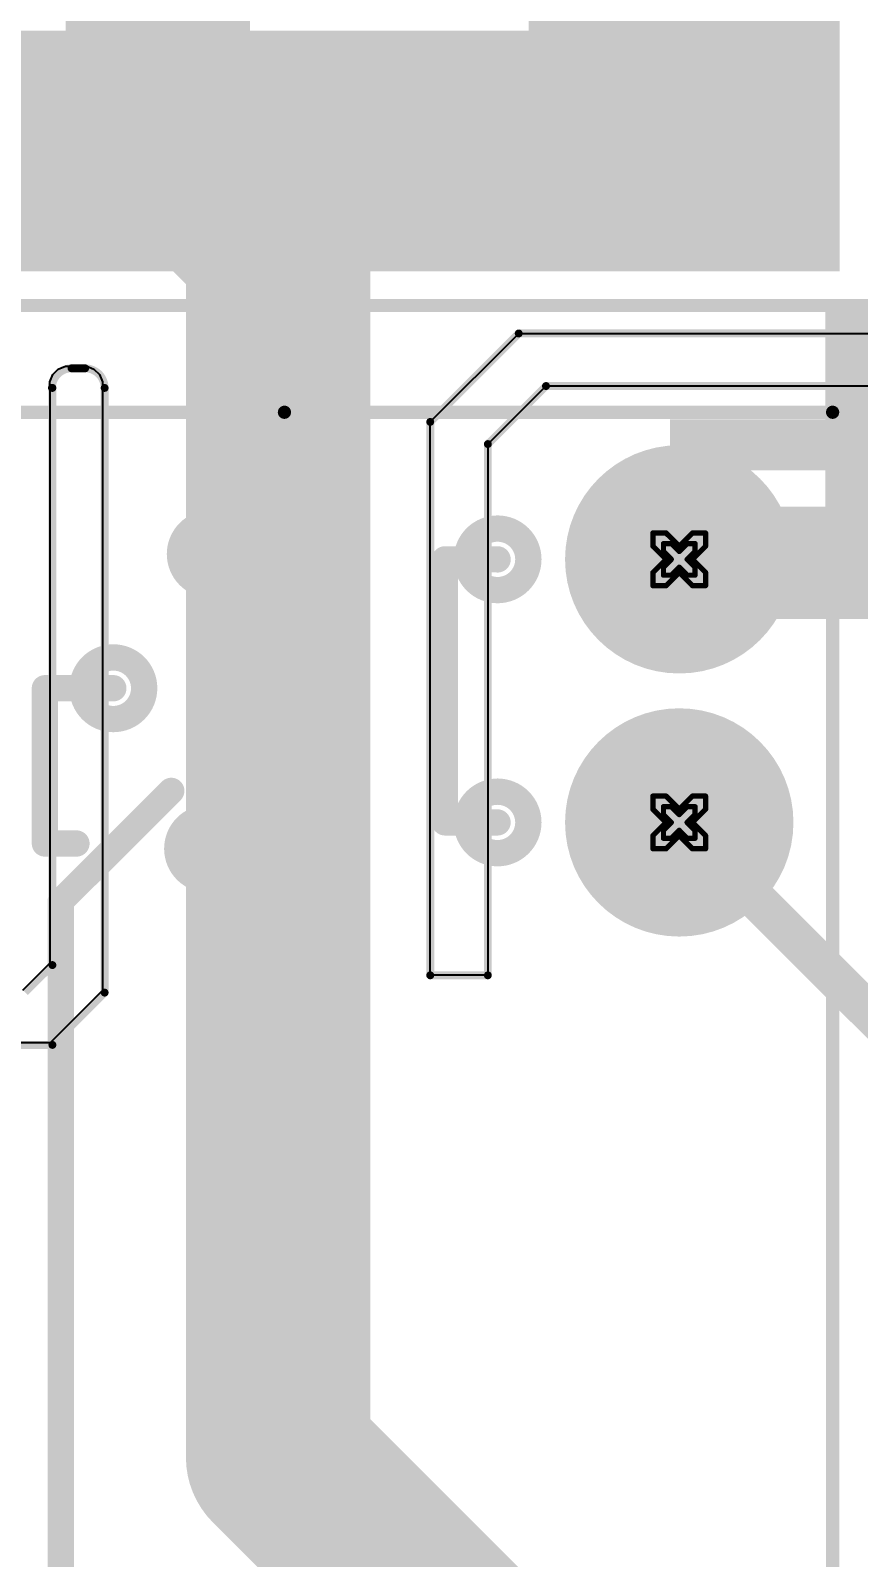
# Model space of a CAD drawing. Header units: inches. Extents: x -21 to 276, y -5 to 220.
# Drawn here: x 42.23 to 50.22, y 71.16 to 85.91 of the extents above; entities that cross this region are included whole.
import ezdxf

# ---------------------------------------------------------------- set-up
doc = ezdxf.new("R2010")
doc.units = ezdxf.units.IN
for name, color, linetype in [('Board_Outline', 216, 'Continuous'), ('Bottom Layer', 5, 'Continuous'), ('Bottom Solder', 6, 'Continuous'), ('Drill Drawing', 1, 'Continuous'), ('Ground', 16, 'Continuous'), ('Multi-Layer', 9, 'Continuous'), ('Pad Holes', 156, 'Continuous'), ('Power + Signal', 76, 'Continuous'), ('Top Layer', 1, 'Continuous'), ('Top Overlay', 2, 'Continuous'), ('Top Solder', 216, 'Continuous')]:
    doc.layers.add(name, color=color, linetype=linetype)
doc.styles.add('Arial_Bold', font='', dxfattribs={"height": 0.2})
doc.styles.get('Arial_Bold').set_extended_font_data('Arial', bold=True)

# ---------------------------------------------------------------- blocks, each defined once
blk = doc.blocks.new('J102K1CS35VDC_20_11')
at = {"layer": 'Bottom Layer'}
h = blk.add_hatch(color=5, dxfattribs=at)
edge = h.paths.add_edge_path()
edge.add_arc((3.81, -3.81), 1, 0, 360)
h = blk.add_hatch(color=5, dxfattribs=at)
edge = h.paths.add_edge_path()
edge.add_arc((6.35, -3.81), 1, 0, 360)
at = {"layer": 'Bottom Solder'}
h = blk.add_hatch(color=6, dxfattribs=at)
edge = h.paths.add_edge_path()
edge.add_arc((3.81, -3.81), 1.102, 0, 360)
h = blk.add_hatch(color=6, dxfattribs=at)
edge = h.paths.add_edge_path()
edge.add_arc((6.35, -3.81), 1.102, 0, 360)
at = {"layer": 'Ground'}
h = blk.add_hatch(color=16, dxfattribs=at)
edge = h.paths.add_edge_path()
edge.add_arc((3.81, -3.81), 1, 0, 360)
h = blk.add_hatch(color=16, dxfattribs=at)
edge = h.paths.add_edge_path()
edge.add_arc((6.35, -3.81), 1, 0, 360)
at = {"layer": 'Multi-Layer'}
h = blk.add_hatch(color=9, dxfattribs=at)
edge = h.paths.add_edge_path()
edge.add_arc((3.81, -3.81), 1, 0, 360)
h = blk.add_hatch(color=9, dxfattribs=at)
edge = h.paths.add_edge_path()
edge.add_arc((6.35, -3.81), 1, 0, 360)
at = {"layer": 'Pad Holes'}
h = blk.add_hatch(color=7, dxfattribs=at)
edge = h.paths.add_edge_path()
edge.add_arc((3.81, -3.81), 0.51, 0, 360)
h = blk.add_hatch(color=7, dxfattribs=at)
edge = h.paths.add_edge_path()
edge.add_arc((6.35, -3.81), 0.51, 0, 360)
at = {"layer": 'Power + Signal'}
h = blk.add_hatch(color=76, dxfattribs=at)
edge = h.paths.add_edge_path()
edge.add_arc((3.81, -3.81), 1, 0, 360)
h = blk.add_hatch(color=76, dxfattribs=at)
edge = h.paths.add_edge_path()
edge.add_arc((6.35, -3.81), 1, 0, 360)
at = {"layer": 'Top Layer'}
h = blk.add_hatch(color=1, dxfattribs=at)
edge = h.paths.add_edge_path()
edge.add_arc((3.81, -3.81), 1, 0, 360)
h = blk.add_hatch(color=1, dxfattribs=at)
edge = h.paths.add_edge_path()
edge.add_arc((6.35, -3.81), 1, 0, 360)
at = {"layer": 'Top Solder'}
h = blk.add_hatch(color=216, dxfattribs=at)
edge = h.paths.add_edge_path()
edge.add_arc((3.81, -3.81), 1.102, 0, 360)
h = blk.add_hatch(color=216, dxfattribs=at)
edge = h.paths.add_edge_path()
edge.add_arc((6.35, -3.81), 1.102, 0, 360)
at = {"layer": 'Top Overlay'}
for points in [[(7.77, 5.29, 0.127, 0.127, 0), (7.77, 0, 0.127, 0.127, 0)], [(3.607, 2.311, 0.254, 0.254, 0), (3.607, 2.007, 0.254, 0.254, 0)], [(3.607, 2.311, 0.254, 0.254, 0), (5.105, 2.311, 0.254, 0.254, 0)], [(5.105, 2.311, 0.254, 0.254, 0), (5.105, 1.651, 0.254, 0.254, 0)], [(-5.08, 2.159, 0.254, 0.254, 0), (3.048, 2.159, 0.254, 0.254, 0)], [(3.048, 2.159, 0.254, 0.254, 0), (4.115, 1.092, 0.254, 0.254, 0)], [(3.556, 0.737, 0.254, 0.254, 0), (3.556, 0.025, 0.254, 0.254, 0)], [(6.401, 0.711, 0.254, 0.254, 0), (6.401, 0.025, 0.254, 0.254, 0)], [(3.556, 0.025, 0.254, 0.254, 0), (6.401, 0.025, 0.254, 0.254, 0)], [(7.77, 0, 0.127, 0.127, 0), (7.77, -5.29, 0.127, 0.127, 0)], [(3.81, -1.549, 0.254, 0.254, 0), (3.81, -2.057, 0.254, 0.254, 0)], [(3.81, -1.549, 0.254, 0.254, 0), (6.35, -1.549, 0.254, 0.254, 0)], [(6.35, -1.549, 0.254, 0.254, 0), (6.35, -2.057, 0.254, 0.254, 0)], [(-7.77, -5.29, 0.127, 0.127, 0), (7.77, -5.29, 0.127, 0.127, 0)]]:
    blk.add_lwpolyline(points, format="xyseb", dxfattribs=at)
for points in [[(3.543, 2.311, 0.127, 0.127, 1), (3.67, 2.311, 0.127, 0.127, 1)], [(3.543, 2.311, 0.127, 0.127, 1), (3.67, 2.311, 0.127, 0.127, 1)], [(5.042, 2.311, 0.127, 0.127, 1), (5.169, 2.311, 0.127, 0.127, 1)], [(5.042, 2.311, 0.127, 0.127, 1), (5.169, 2.311, 0.127, 0.127, 1)], [(2.985, 2.159, 0.127, 0.127, 1), (3.111, 2.159, 0.127, 0.127, 1)], [(2.985, 2.159, 0.127, 0.127, 1), (3.111, 2.159, 0.127, 0.127, 1)], [(3.543, 2.007, 0.127, 0.127, 1), (3.67, 2.007, 0.127, 0.127, 1)], [(5.403, 1.651, 0.254, 0.254, 1), (4.808, 1.651, 0.254, 0.254, 1)], [(4.745, 1.651, 0.127, 0.127, 1), (4.872, 1.651, 0.127, 0.127, 1)], [(5.042, 1.651, 0.127, 0.127, 1), (5.169, 1.651, 0.127, 0.127, 1)], [(5.339, 1.651, 0.127, 0.127, 1), (5.466, 1.651, 0.127, 0.127, 1)], [(4.051, 1.092, 0.127, 0.127, 1), (4.178, 1.092, 0.127, 0.127, 1)], [(3.853, 0.737, 0.254, 0.254, 1), (3.259, 0.737, 0.254, 0.254, 1)], [(6.698, 0.711, 0.254, 0.254, 1), (6.104, 0.711, 0.254, 0.254, 1)], [(3.195, 0.737, 0.127, 0.127, 1), (3.322, 0.737, 0.127, 0.127, 1)], [(3.493, 0.737, 0.127, 0.127, 1), (3.619, 0.737, 0.127, 0.127, 1)], [(3.79, 0.737, 0.127, 0.127, 1), (3.917, 0.737, 0.127, 0.127, 1)], [(6.04, 0.711, 0.127, 0.127, 1), (6.167, 0.711, 0.127, 0.127, 1)], [(6.337, 0.711, 0.127, 0.127, 1), (6.464, 0.711, 0.127, 0.127, 1)], [(6.635, 0.711, 0.127, 0.127, 1), (6.762, 0.711, 0.127, 0.127, 1)], [(3.493, 0.025, 0.127, 0.127, 1), (3.619, 0.025, 0.127, 0.127, 1)], [(3.493, 0.025, 0.127, 0.127, 1), (3.619, 0.025, 0.127, 0.127, 1)], [(6.337, 0.025, 0.127, 0.127, 1), (6.464, 0.025, 0.127, 0.127, 1)], [(6.337, 0.025, 0.127, 0.127, 1), (6.464, 0.025, 0.127, 0.127, 1)], [(7.738, 0, 0.0635, 0.0635, 1), (7.802, 0, 0.0635, 0.0635, 1)], [(7.738, 0, 0.0635, 0.0635, 1), (7.802, 0, 0.0635, 0.0635, 1)], [(3.747, -1.549, 0.127, 0.127, 1), (3.873, -1.549, 0.127, 0.127, 1)], [(3.747, -1.549, 0.127, 0.127, 1), (3.873, -1.549, 0.127, 0.127, 1)], [(6.286, -1.549, 0.127, 0.127, 1), (6.413, -1.549, 0.127, 0.127, 1)], [(6.286, -1.549, 0.127, 0.127, 1), (6.413, -1.549, 0.127, 0.127, 1)], [(4.107, -2.057, 0.254, 0.254, 1), (3.513, -2.057, 0.254, 0.254, 1)], [(6.647, -2.057, 0.254, 0.254, 1), (6.053, -2.057, 0.254, 0.254, 1)], [(3.449, -2.057, 0.127, 0.127, 1), (3.576, -2.057, 0.127, 0.127, 1)], [(3.747, -2.057, 0.127, 0.127, 1), (3.873, -2.057, 0.127, 0.127, 1)], [(4.044, -2.057, 0.127, 0.127, 1), (4.171, -2.057, 0.127, 0.127, 1)], [(5.989, -2.057, 0.127, 0.127, 1), (6.116, -2.057, 0.127, 0.127, 1)], [(6.286, -2.057, 0.127, 0.127, 1), (6.413, -2.057, 0.127, 0.127, 1)], [(6.584, -2.057, 0.127, 0.127, 1), (6.711, -2.057, 0.127, 0.127, 1)], [(7.738, -5.29, 0.0635, 0.0635, 1), (7.802, -5.29, 0.0635, 0.0635, 1)], [(7.738, -5.29, 0.0635, 0.0635, 1), (7.802, -5.29, 0.0635, 0.0635, 1)]]:
    blk.add_lwpolyline(points, format="xyseb", close=True, dxfattribs=at)
blk = doc.blocks.new('DB128L_5_08_3P_BK_S_137')
at = {"layer": 'Bottom Layer'}
blk.add_hatch(color=5, dxfattribs=at).paths.add_polyline_path([(-3.58, 1.5), (-3.58, -1.5), (-6.58, -1.5), (-6.58, 1.5)])
h = blk.add_hatch(color=5, dxfattribs=at)
edge = h.paths.add_edge_path()
edge.add_arc((0, 0), 1.5, 0, 360)
h = blk.add_hatch(color=5, dxfattribs=at)
edge = h.paths.add_edge_path()
edge.add_arc((5.08, 0), 1.5, 0, 360)
at = {"layer": 'Bottom Solder'}
blk.add_hatch(color=6, dxfattribs=at).paths.add_polyline_path([(-3.478, 1.602), (-3.478, -1.602), (-6.682, -1.602), (-6.682, 1.602)])
h = blk.add_hatch(color=6, dxfattribs=at)
edge = h.paths.add_edge_path()
edge.add_arc((0, 0), 1.602, 0, 360)
h = blk.add_hatch(color=6, dxfattribs=at)
edge = h.paths.add_edge_path()
edge.add_arc((5.08, 0), 1.602, 0, 360)
at = {"layer": 'Ground'}
blk.add_hatch(color=16, dxfattribs=at).paths.add_polyline_path([(-3.58, 1.5), (-3.58, -1.5), (-6.58, -1.5), (-6.58, 1.5)])
h = blk.add_hatch(color=16, dxfattribs=at)
edge = h.paths.add_edge_path()
edge.add_arc((0, 0), 1.5, 0, 360)
h = blk.add_hatch(color=16, dxfattribs=at)
edge = h.paths.add_edge_path()
edge.add_arc((5.08, 0), 1.5, 0, 360)
at = {"layer": 'Multi-Layer'}
blk.add_hatch(color=9, dxfattribs=at).paths.add_polyline_path([(-3.58, 1.5), (-3.58, -1.5), (-6.58, -1.5), (-6.58, 1.5)])
h = blk.add_hatch(color=9, dxfattribs=at)
edge = h.paths.add_edge_path()
edge.add_arc((0, 0), 1.5, 0, 360)
h = blk.add_hatch(color=9, dxfattribs=at)
edge = h.paths.add_edge_path()
edge.add_arc((5.08, 0), 1.5, 0, 360)
at = {"layer": 'Pad Holes'}
h = blk.add_hatch(color=7, dxfattribs=at)
edge = h.paths.add_edge_path()
edge.add_arc((-5.08, 0), 0.8, 0, 360)
h = blk.add_hatch(color=7, dxfattribs=at)
edge = h.paths.add_edge_path()
edge.add_arc((0, 0), 0.8, 0, 360)
h = blk.add_hatch(color=7, dxfattribs=at)
edge = h.paths.add_edge_path()
edge.add_arc((5.08, 0), 0.8, 0, 360)
at = {"layer": 'Power + Signal'}
blk.add_hatch(color=76, dxfattribs=at).paths.add_polyline_path([(-3.58, 1.5), (-3.58, -1.5), (-6.58, -1.5), (-6.58, 1.5)])
h = blk.add_hatch(color=76, dxfattribs=at)
edge = h.paths.add_edge_path()
edge.add_arc((0, 0), 1.5, 0, 360)
h = blk.add_hatch(color=76, dxfattribs=at)
edge = h.paths.add_edge_path()
edge.add_arc((5.08, 0), 1.5, 0, 360)
at = {"layer": 'Top Layer'}
blk.add_hatch(color=1, dxfattribs=at).paths.add_polyline_path([(-3.58, 1.5), (-3.58, -1.5), (-6.58, -1.5), (-6.58, 1.5)])
h = blk.add_hatch(color=1, dxfattribs=at)
edge = h.paths.add_edge_path()
edge.add_arc((0, 0), 1.5, 0, 360)
h = blk.add_hatch(color=1, dxfattribs=at)
edge = h.paths.add_edge_path()
edge.add_arc((5.08, 0), 1.5, 0, 360)
at = {"layer": 'Top Solder'}
blk.add_hatch(color=216, dxfattribs=at).paths.add_polyline_path([(-3.478, 1.602), (-3.478, -1.602), (-6.682, -1.602), (-6.682, 1.602)])
h = blk.add_hatch(color=216, dxfattribs=at)
edge = h.paths.add_edge_path()
edge.add_arc((0, 0), 1.602, 0, 360)
h = blk.add_hatch(color=216, dxfattribs=at)
edge = h.paths.add_edge_path()
edge.add_arc((5.08, 0), 1.602, 0, 360)
at = {"layer": 'Top Overlay'}
for points in [[(-7.671, 5.131, 0.127, 0.127, 0), (-7.671, -5.08, 0.127, 0.127, 0)], [(7.671, 5.131, 0.127, 0.127, 0), (-7.671, 5.131, 0.127, 0.127, 0)], [(7.671, 5.131, 0.127, 0.127, 0), (7.671, -5.08, 0.127, 0.127, 0)], [(-5.494, -3.867, 0.254, 0.254, 0), (-5.971, -4.343, 0.254, 0.254, 0)], [(-4.566, -3.867, 0.254, 0.254, 0), (-5.494, -3.867, 0.254, 0.254, 0)], [(-4.089, -4.343, 0.254, 0.254, 0), (-4.566, -3.867, 0.254, 0.254, 0)], [(-0.414, -3.867, 0.254, 0.254, 0), (-0.891, -4.343, 0.254, 0.254, 0)], [(0.514, -3.867, 0.254, 0.254, 0), (-0.414, -3.867, 0.254, 0.254, 0)], [(0.991, -4.343, 0.254, 0.254, 0), (0.514, -3.867, 0.254, 0.254, 0)], [(4.666, -3.867, 0.254, 0.254, 0), (4.189, -4.343, 0.254, 0.254, 0)], [(5.594, -3.867, 0.254, 0.254, 0), (4.666, -3.867, 0.254, 0.254, 0)], [(6.071, -4.343, 0.254, 0.254, 0), (5.594, -3.867, 0.254, 0.254, 0)], [(7.671, -5.08, 0.127, 0.127, 0), (-7.671, -5.08, 0.127, 0.127, 0)]]:
    blk.add_lwpolyline(points, format="xyseb", dxfattribs=at)
for points in [[(-7.703, 5.131, 0.0635, 0.0635, 1), (-7.639, 5.131, 0.0635, 0.0635, 1)], [(-7.703, 5.131, 0.0635, 0.0635, 1), (-7.639, 5.131, 0.0635, 0.0635, 1)], [(7.639, 5.131, 0.0635, 0.0635, 1), (7.703, 5.131, 0.0635, 0.0635, 1)], [(7.639, 5.131, 0.0635, 0.0635, 1), (7.703, 5.131, 0.0635, 0.0635, 1)], [(-5.558, -3.867, 0.127, 0.127, 1), (-5.431, -3.867, 0.127, 0.127, 1)], [(-5.558, -3.867, 0.127, 0.127, 1), (-5.431, -3.867, 0.127, 0.127, 1)], [(-4.63, -3.867, 0.127, 0.127, 1), (-4.503, -3.867, 0.127, 0.127, 1)], [(-4.63, -3.867, 0.127, 0.127, 1), (-4.503, -3.867, 0.127, 0.127, 1)], [(-0.478, -3.867, 0.127, 0.127, 1), (-0.351, -3.867, 0.127, 0.127, 1)], [(-0.478, -3.867, 0.127, 0.127, 1), (-0.351, -3.867, 0.127, 0.127, 1)], [(0.45, -3.867, 0.127, 0.127, 1), (0.577, -3.867, 0.127, 0.127, 1)], [(0.45, -3.867, 0.127, 0.127, 1), (0.577, -3.867, 0.127, 0.127, 1)], [(4.602, -3.867, 0.127, 0.127, 1), (4.729, -3.867, 0.127, 0.127, 1)], [(4.602, -3.867, 0.127, 0.127, 1), (4.729, -3.867, 0.127, 0.127, 1)], [(5.53, -3.867, 0.127, 0.127, 1), (5.657, -3.867, 0.127, 0.127, 1)], [(5.53, -3.867, 0.127, 0.127, 1), (5.657, -3.867, 0.127, 0.127, 1)], [(-6.035, -4.343, 0.127, 0.127, 1), (-5.908, -4.343, 0.127, 0.127, 1)], [(-4.153, -4.343, 0.127, 0.127, 1), (-4.026, -4.343, 0.127, 0.127, 1)], [(-0.955, -4.343, 0.127, 0.127, 1), (-0.828, -4.343, 0.127, 0.127, 1)], [(0.927, -4.343, 0.127, 0.127, 1), (1.054, -4.343, 0.127, 0.127, 1)], [(4.125, -4.343, 0.127, 0.127, 1), (4.252, -4.343, 0.127, 0.127, 1)], [(6.007, -4.343, 0.127, 0.127, 1), (6.134, -4.343, 0.127, 0.127, 1)], [(-7.703, -5.08, 0.0635, 0.0635, 1), (-7.639, -5.08, 0.0635, 0.0635, 1)], [(-7.703, -5.08, 0.0635, 0.0635, 1), (-7.639, -5.08, 0.0635, 0.0635, 1)], [(7.639, -5.08, 0.0635, 0.0635, 1), (7.703, -5.08, 0.0635, 0.0635, 1)], [(7.639, -5.08, 0.0635, 0.0635, 1), (7.703, -5.08, 0.0635, 0.0635, 1)]]:
    blk.add_lwpolyline(points, format="xyseb", close=True, dxfattribs=at)

msp = doc.modelspace()

# ---------------------------------------------------------------- hatches: boundary and pattern name
at = {"layer": 'Top Layer'}
for points in [[(47.042, 83.582), (50.042, 83.582), (50.042, 89.881), (47.042, 89.881)], [(40.012, 83.582), (50.011, 83.582), (50.011, 85.903), (40.012, 85.903)]]:
    msp.add_hatch(color=1, dxfattribs=at).paths.add_polyline_path(points)

# ---------------------------------------------------------------- linework, layer by layer
at = {"layer": 'Board_Outline'}
for points in [[(46.091, 82.127, 0.0762, 0.0762, 0), (46.945, 82.981, 0.0762, 0.0762, 0)], [(46.945, 82.981, 0.0762, 0.0762, 0), (50.546, 82.981, 0.0762, 0.0762, 0)], [(42.441, 82.455, 0.0762, 0.0762, -0.414214), (42.63, 82.644, 0.0762, 0.0762, 0)], [(42.63, 82.644, 0.0762, 0.0762, 0), (42.761, 82.644, 0.0762, 0.0762, 0)], [(42.761, 82.644, 0.0762, 0.0762, -0.414214), (42.949, 82.455, 0.0762, 0.0762, 0)], [(42.445, 76.883, 0.0762, 0.0762, 0), (42.445, 82.455, 0.0762, 0.0762, 0)], [(42.949, 76.617, 0.0762, 0.0762, 0), (42.949, 82.455, 0.0762, 0.0762, 0)], [(46.647, 81.913, 0.0762, 0.0762, 0), (47.208, 82.473, 0.0762, 0.0762, 0)], [(47.208, 82.473, 0.0762, 0.0762, 0), (50.809, 82.473, 0.0762, 0.0762, 0)], [(46.091, 76.784, 0.0762, 0.0762, 0), (46.091, 82.127, 0.0762, 0.0762, 0)], [(46.647, 76.784, 0.0762, 0.0762, 0), (46.647, 81.913, 0.0762, 0.0762, 0)], [(42.181, 76.62, 0.0762, 0.0762, 0), (42.445, 76.883, 0.0762, 0.0762, 0)], [(46.091, 76.784, 0.0762, 0.0762, 0), (46.647, 76.784, 0.0762, 0.0762, 0)], [(42.445, 76.112, 0.0762, 0.0762, 0), (42.949, 76.617, 0.0762, 0.0762, 0)], [(39.537, 76.112, 0.0762, 0.0762, 0), (42.445, 76.112, 0.0762, 0.0762, 0)]]:
    msp.add_lwpolyline(points, format="xyseb", dxfattribs=at)
for points in [[(46.926, 82.981, 0.0381, 0.0381, 1), (46.964, 82.981, 0.0381, 0.0381, 1)], [(46.926, 82.981, 0.0381, 0.0381, 1), (46.964, 82.981, 0.0381, 0.0381, 1)], [(42.611, 82.644, 0.0381, 0.0381, 1), (42.649, 82.644, 0.0381, 0.0381, 1)], [(42.611, 82.644, 0.0381, 0.0381, 1), (42.649, 82.644, 0.0381, 0.0381, 1)], [(42.742, 82.644, 0.0381, 0.0381, 1), (42.78, 82.644, 0.0381, 0.0381, 1)], [(42.742, 82.644, 0.0381, 0.0381, 1), (42.78, 82.644, 0.0381, 0.0381, 1)], [(42.422, 82.455, 0.0381, 0.0381, 1), (42.46, 82.455, 0.0381, 0.0381, 1)], [(42.426, 82.455, 0.0381, 0.0381, 1), (42.464, 82.455, 0.0381, 0.0381, 1)], [(42.93, 82.455, 0.0381, 0.0381, 1), (42.968, 82.455, 0.0381, 0.0381, 1)], [(42.93, 82.455, 0.0381, 0.0381, 1), (42.968, 82.455, 0.0381, 0.0381, 1)], [(47.189, 82.473, 0.0381, 0.0381, 1), (47.227, 82.473, 0.0381, 0.0381, 1)], [(47.189, 82.473, 0.0381, 0.0381, 1), (47.227, 82.473, 0.0381, 0.0381, 1)], [(46.072, 82.127, 0.0381, 0.0381, 1), (46.11, 82.127, 0.0381, 0.0381, 1)], [(46.072, 82.127, 0.0381, 0.0381, 1), (46.11, 82.127, 0.0381, 0.0381, 1)], [(46.628, 81.913, 0.0381, 0.0381, 1), (46.666, 81.913, 0.0381, 0.0381, 1)], [(46.628, 81.913, 0.0381, 0.0381, 1), (46.666, 81.913, 0.0381, 0.0381, 1)], [(42.426, 76.883, 0.0381, 0.0381, 1), (42.464, 76.883, 0.0381, 0.0381, 1)], [(42.426, 76.883, 0.0381, 0.0381, 1), (42.464, 76.883, 0.0381, 0.0381, 1)], [(46.072, 76.784, 0.0381, 0.0381, 1), (46.11, 76.784, 0.0381, 0.0381, 1)], [(46.072, 76.784, 0.0381, 0.0381, 1), (46.11, 76.784, 0.0381, 0.0381, 1)], [(46.628, 76.784, 0.0381, 0.0381, 1), (46.666, 76.784, 0.0381, 0.0381, 1)], [(46.628, 76.784, 0.0381, 0.0381, 1), (46.666, 76.784, 0.0381, 0.0381, 1)], [(42.93, 76.617, 0.0381, 0.0381, 1), (42.968, 76.617, 0.0381, 0.0381, 1)], [(42.93, 76.617, 0.0381, 0.0381, 1), (42.968, 76.617, 0.0381, 0.0381, 1)], [(42.426, 76.112, 0.0381, 0.0381, 1), (42.464, 76.112, 0.0381, 0.0381, 1)], [(42.426, 76.112, 0.0381, 0.0381, 1), (42.464, 76.112, 0.0381, 0.0381, 1)]]:
    msp.add_lwpolyline(points, format="xyseb", close=True, dxfattribs=at)
at = {"layer": 'Bottom Layer'}
for points in [[(43.462, 84.987, 1.778, 1.778, 0), (43.462, 88.381, 1.778, 1.778, 0)], [(43.462, 84.987, 1.778, 1.778, 0), (44.623, 83.825, 1.778, 1.778, 0)], [(44.623, 72.13, 1.778, 1.778, 0), (44.623, 83.825, 1.778, 1.778, 0)], [(48.494, 80.8, 1.016, 1.016, 0), (51.311, 80.8, 1.016, 1.016, 0)], [(48.494, 78.26, 0.381, 0.381, 0), (51.819, 74.935, 0.381, 0.381, 0)], [(44.623, 72.13, 1.778, 1.778, 0), (48.653, 68.1, 1.778, 1.778, 0)]]:
    msp.add_lwpolyline(points, format="xyseb", dxfattribs=at)
for points in [[(43.017, 84.987, 0.889, 0.889, 1), (43.906, 84.987, 0.889, 0.889, 1)], [(43.017, 84.987, 0.889, 0.889, 1), (43.906, 84.987, 0.889, 0.889, 1)], [(44.178, 83.825, 0.889, 0.889, 1), (45.067, 83.825, 0.889, 0.889, 1)], [(44.178, 83.825, 0.889, 0.889, 1), (45.067, 83.825, 0.889, 0.889, 1)], [(48.24, 80.8, 0.508, 0.508, 1), (48.748, 80.8, 0.508, 0.508, 1)], [(48.399, 78.26, 0.191, 0.191, 1), (48.589, 78.26, 0.191, 0.191, 1)], [(44.178, 72.13, 0.889, 0.889, 1), (45.067, 72.13, 0.889, 0.889, 1)], [(44.178, 72.13, 0.889, 0.889, 1), (45.067, 72.13, 0.889, 0.889, 1)]]:
    msp.add_lwpolyline(points, format="xyseb", close=True, dxfattribs=at)
at = {"layer": 'Drill Drawing'}
for points in [[(48.24, 80.927, 0.0508, 0.0508, 0), (48.24, 81.054, 0.0508, 0.0508, 0)], [(48.24, 81.054, 0.0508, 0.0508, 0), (48.367, 81.054, 0.0508, 0.0508, 0)], [(48.24, 80.927, 0.0508, 0.0508, 0), (48.367, 80.8, 0.0508, 0.0508, 0)], [(48.342, 80.876, 0.0508, 0.0508, 0), (48.342, 80.952, 0.0508, 0.0508, 0)], [(48.342, 80.952, 0.0508, 0.0508, 0), (48.418, 80.952, 0.0508, 0.0508, 0)], [(48.367, 81.054, 0.0508, 0.0508, 0), (48.494, 80.927, 0.0508, 0.0508, 0)], [(48.418, 80.952, 0.0508, 0.0508, 0), (48.494, 80.876, 0.0508, 0.0508, 0)], [(48.494, 80.927, 0.0508, 0.0508, 0), (48.621, 81.054, 0.0508, 0.0508, 0)], [(48.494, 80.876, 0.0508, 0.0508, 0), (48.57, 80.952, 0.0508, 0.0508, 0)], [(48.57, 80.952, 0.0508, 0.0508, 0), (48.646, 80.952, 0.0508, 0.0508, 0)], [(48.621, 81.054, 0.0508, 0.0508, 0), (48.748, 81.054, 0.0508, 0.0508, 0)], [(48.621, 80.8, 0.0508, 0.0508, 0), (48.748, 80.927, 0.0508, 0.0508, 0)], [(48.646, 80.876, 0.0508, 0.0508, 0), (48.646, 80.952, 0.0508, 0.0508, 0)], [(48.748, 80.927, 0.0508, 0.0508, 0), (48.748, 81.054, 0.0508, 0.0508, 0)], [(48.24, 80.673, 0.0508, 0.0508, 0), (48.367, 80.8, 0.0508, 0.0508, 0)], [(48.342, 80.876, 0.0508, 0.0508, 0), (48.418, 80.8, 0.0508, 0.0508, 0)], [(48.342, 80.724, 0.0508, 0.0508, 0), (48.418, 80.8, 0.0508, 0.0508, 0)], [(48.57, 80.8, 0.0508, 0.0508, 0), (48.646, 80.876, 0.0508, 0.0508, 0)], [(48.57, 80.8, 0.0508, 0.0508, 0), (48.646, 80.724, 0.0508, 0.0508, 0)], [(48.621, 80.8, 0.0508, 0.0508, 0), (48.748, 80.673, 0.0508, 0.0508, 0)], [(48.24, 80.546, 0.0508, 0.0508, 0), (48.24, 80.673, 0.0508, 0.0508, 0)], [(48.342, 80.647, 0.0508, 0.0508, 0), (48.342, 80.724, 0.0508, 0.0508, 0)], [(48.342, 80.647, 0.0508, 0.0508, 0), (48.418, 80.647, 0.0508, 0.0508, 0)], [(48.367, 80.546, 0.0508, 0.0508, 0), (48.494, 80.673, 0.0508, 0.0508, 0)], [(48.418, 80.647, 0.0508, 0.0508, 0), (48.494, 80.724, 0.0508, 0.0508, 0)], [(48.494, 80.724, 0.0508, 0.0508, 0), (48.57, 80.647, 0.0508, 0.0508, 0)], [(48.494, 80.673, 0.0508, 0.0508, 0), (48.621, 80.546, 0.0508, 0.0508, 0)], [(48.57, 80.647, 0.0508, 0.0508, 0), (48.646, 80.647, 0.0508, 0.0508, 0)], [(48.646, 80.647, 0.0508, 0.0508, 0), (48.646, 80.724, 0.0508, 0.0508, 0)], [(48.748, 80.546, 0.0508, 0.0508, 0), (48.748, 80.673, 0.0508, 0.0508, 0)], [(48.24, 80.546, 0.0508, 0.0508, 0), (48.367, 80.546, 0.0508, 0.0508, 0)], [(48.621, 80.546, 0.0508, 0.0508, 0), (48.748, 80.546, 0.0508, 0.0508, 0)], [(48.24, 78.387, 0.0508, 0.0508, 0), (48.24, 78.514, 0.0508, 0.0508, 0)], [(48.24, 78.514, 0.0508, 0.0508, 0), (48.367, 78.514, 0.0508, 0.0508, 0)], [(48.342, 78.336, 0.0508, 0.0508, 0), (48.342, 78.412, 0.0508, 0.0508, 0)], [(48.342, 78.412, 0.0508, 0.0508, 0), (48.418, 78.412, 0.0508, 0.0508, 0)], [(48.367, 78.514, 0.0508, 0.0508, 0), (48.494, 78.387, 0.0508, 0.0508, 0)], [(48.418, 78.412, 0.0508, 0.0508, 0), (48.494, 78.336, 0.0508, 0.0508, 0)], [(48.494, 78.387, 0.0508, 0.0508, 0), (48.621, 78.514, 0.0508, 0.0508, 0)], [(48.494, 78.336, 0.0508, 0.0508, 0), (48.57, 78.412, 0.0508, 0.0508, 0)], [(48.57, 78.412, 0.0508, 0.0508, 0), (48.646, 78.412, 0.0508, 0.0508, 0)], [(48.621, 78.514, 0.0508, 0.0508, 0), (48.748, 78.514, 0.0508, 0.0508, 0)], [(48.646, 78.336, 0.0508, 0.0508, 0), (48.646, 78.412, 0.0508, 0.0508, 0)], [(48.748, 78.387, 0.0508, 0.0508, 0), (48.748, 78.514, 0.0508, 0.0508, 0)], [(48.24, 78.387, 0.0508, 0.0508, 0), (48.367, 78.26, 0.0508, 0.0508, 0)], [(48.24, 78.133, 0.0508, 0.0508, 0), (48.367, 78.26, 0.0508, 0.0508, 0)], [(48.342, 78.336, 0.0508, 0.0508, 0), (48.418, 78.26, 0.0508, 0.0508, 0)], [(48.342, 78.184, 0.0508, 0.0508, 0), (48.418, 78.26, 0.0508, 0.0508, 0)], [(48.57, 78.26, 0.0508, 0.0508, 0), (48.646, 78.336, 0.0508, 0.0508, 0)], [(48.57, 78.26, 0.0508, 0.0508, 0), (48.646, 78.184, 0.0508, 0.0508, 0)], [(48.621, 78.26, 0.0508, 0.0508, 0), (48.748, 78.387, 0.0508, 0.0508, 0)], [(48.621, 78.26, 0.0508, 0.0508, 0), (48.748, 78.133, 0.0508, 0.0508, 0)], [(48.24, 78.006, 0.0508, 0.0508, 0), (48.24, 78.133, 0.0508, 0.0508, 0)], [(48.342, 78.107, 0.0508, 0.0508, 0), (48.342, 78.184, 0.0508, 0.0508, 0)], [(48.342, 78.107, 0.0508, 0.0508, 0), (48.418, 78.107, 0.0508, 0.0508, 0)], [(48.367, 78.006, 0.0508, 0.0508, 0), (48.494, 78.133, 0.0508, 0.0508, 0)], [(48.418, 78.107, 0.0508, 0.0508, 0), (48.494, 78.184, 0.0508, 0.0508, 0)], [(48.494, 78.184, 0.0508, 0.0508, 0), (48.57, 78.107, 0.0508, 0.0508, 0)], [(48.494, 78.133, 0.0508, 0.0508, 0), (48.621, 78.006, 0.0508, 0.0508, 0)], [(48.57, 78.107, 0.0508, 0.0508, 0), (48.646, 78.107, 0.0508, 0.0508, 0)], [(48.646, 78.107, 0.0508, 0.0508, 0), (48.646, 78.184, 0.0508, 0.0508, 0)], [(48.748, 78.006, 0.0508, 0.0508, 0), (48.748, 78.133, 0.0508, 0.0508, 0)], [(48.24, 78.006, 0.0508, 0.0508, 0), (48.367, 78.006, 0.0508, 0.0508, 0)], [(48.621, 78.006, 0.0508, 0.0508, 0), (48.748, 78.006, 0.0508, 0.0508, 0)]]:
    msp.add_lwpolyline(points, format="xyseb", dxfattribs=at)
for points in [[(48.227, 81.054, 0.0254, 0.0254, 1), (48.253, 81.054, 0.0254, 0.0254, 1)], [(48.227, 81.054, 0.0254, 0.0254, 1), (48.253, 81.054, 0.0254, 0.0254, 1)], [(48.227, 80.927, 0.0254, 0.0254, 1), (48.253, 80.927, 0.0254, 0.0254, 1)], [(48.227, 80.927, 0.0254, 0.0254, 1), (48.253, 80.927, 0.0254, 0.0254, 1)], [(48.329, 80.952, 0.0254, 0.0254, 1), (48.354, 80.952, 0.0254, 0.0254, 1)], [(48.329, 80.952, 0.0254, 0.0254, 1), (48.354, 80.952, 0.0254, 0.0254, 1)], [(48.354, 81.054, 0.0254, 0.0254, 1), (48.38, 81.054, 0.0254, 0.0254, 1)], [(48.354, 81.054, 0.0254, 0.0254, 1), (48.38, 81.054, 0.0254, 0.0254, 1)], [(48.405, 80.952, 0.0254, 0.0254, 1), (48.43, 80.952, 0.0254, 0.0254, 1)], [(48.405, 80.952, 0.0254, 0.0254, 1), (48.43, 80.952, 0.0254, 0.0254, 1)], [(48.481, 80.927, 0.0254, 0.0254, 1), (48.507, 80.927, 0.0254, 0.0254, 1)], [(48.481, 80.927, 0.0254, 0.0254, 1), (48.507, 80.927, 0.0254, 0.0254, 1)], [(48.557, 80.952, 0.0254, 0.0254, 1), (48.583, 80.952, 0.0254, 0.0254, 1)], [(48.557, 80.952, 0.0254, 0.0254, 1), (48.583, 80.952, 0.0254, 0.0254, 1)], [(48.608, 81.054, 0.0254, 0.0254, 1), (48.634, 81.054, 0.0254, 0.0254, 1)], [(48.608, 81.054, 0.0254, 0.0254, 1), (48.634, 81.054, 0.0254, 0.0254, 1)], [(48.634, 80.952, 0.0254, 0.0254, 1), (48.659, 80.952, 0.0254, 0.0254, 1)], [(48.634, 80.952, 0.0254, 0.0254, 1), (48.659, 80.952, 0.0254, 0.0254, 1)], [(48.735, 81.054, 0.0254, 0.0254, 1), (48.761, 81.054, 0.0254, 0.0254, 1)], [(48.735, 81.054, 0.0254, 0.0254, 1), (48.761, 81.054, 0.0254, 0.0254, 1)], [(48.735, 80.927, 0.0254, 0.0254, 1), (48.761, 80.927, 0.0254, 0.0254, 1)], [(48.735, 80.927, 0.0254, 0.0254, 1), (48.761, 80.927, 0.0254, 0.0254, 1)], [(48.329, 80.876, 0.0254, 0.0254, 1), (48.354, 80.876, 0.0254, 0.0254, 1)], [(48.329, 80.876, 0.0254, 0.0254, 1), (48.354, 80.876, 0.0254, 0.0254, 1)], [(48.354, 80.8, 0.0254, 0.0254, 1), (48.38, 80.8, 0.0254, 0.0254, 1)], [(48.354, 80.8, 0.0254, 0.0254, 1), (48.38, 80.8, 0.0254, 0.0254, 1)], [(48.405, 80.8, 0.0254, 0.0254, 1), (48.43, 80.8, 0.0254, 0.0254, 1)], [(48.405, 80.8, 0.0254, 0.0254, 1), (48.43, 80.8, 0.0254, 0.0254, 1)], [(48.481, 80.876, 0.0254, 0.0254, 1), (48.507, 80.876, 0.0254, 0.0254, 1)], [(48.481, 80.876, 0.0254, 0.0254, 1), (48.507, 80.876, 0.0254, 0.0254, 1)], [(48.557, 80.8, 0.0254, 0.0254, 1), (48.583, 80.8, 0.0254, 0.0254, 1)], [(48.557, 80.8, 0.0254, 0.0254, 1), (48.583, 80.8, 0.0254, 0.0254, 1)], [(48.608, 80.8, 0.0254, 0.0254, 1), (48.634, 80.8, 0.0254, 0.0254, 1)], [(48.608, 80.8, 0.0254, 0.0254, 1), (48.634, 80.8, 0.0254, 0.0254, 1)], [(48.634, 80.876, 0.0254, 0.0254, 1), (48.659, 80.876, 0.0254, 0.0254, 1)], [(48.634, 80.876, 0.0254, 0.0254, 1), (48.659, 80.876, 0.0254, 0.0254, 1)], [(48.227, 80.673, 0.0254, 0.0254, 1), (48.253, 80.673, 0.0254, 0.0254, 1)], [(48.227, 80.673, 0.0254, 0.0254, 1), (48.253, 80.673, 0.0254, 0.0254, 1)], [(48.329, 80.724, 0.0254, 0.0254, 1), (48.354, 80.724, 0.0254, 0.0254, 1)], [(48.329, 80.724, 0.0254, 0.0254, 1), (48.354, 80.724, 0.0254, 0.0254, 1)], [(48.329, 80.647, 0.0254, 0.0254, 1), (48.354, 80.647, 0.0254, 0.0254, 1)], [(48.329, 80.647, 0.0254, 0.0254, 1), (48.354, 80.647, 0.0254, 0.0254, 1)], [(48.405, 80.647, 0.0254, 0.0254, 1), (48.43, 80.647, 0.0254, 0.0254, 1)], [(48.405, 80.647, 0.0254, 0.0254, 1), (48.43, 80.647, 0.0254, 0.0254, 1)], [(48.481, 80.724, 0.0254, 0.0254, 1), (48.507, 80.724, 0.0254, 0.0254, 1)], [(48.481, 80.724, 0.0254, 0.0254, 1), (48.507, 80.724, 0.0254, 0.0254, 1)], [(48.481, 80.673, 0.0254, 0.0254, 1), (48.507, 80.673, 0.0254, 0.0254, 1)], [(48.481, 80.673, 0.0254, 0.0254, 1), (48.507, 80.673, 0.0254, 0.0254, 1)], [(48.557, 80.647, 0.0254, 0.0254, 1), (48.583, 80.647, 0.0254, 0.0254, 1)], [(48.557, 80.647, 0.0254, 0.0254, 1), (48.583, 80.647, 0.0254, 0.0254, 1)], [(48.634, 80.724, 0.0254, 0.0254, 1), (48.659, 80.724, 0.0254, 0.0254, 1)], [(48.634, 80.724, 0.0254, 0.0254, 1), (48.659, 80.724, 0.0254, 0.0254, 1)], [(48.634, 80.647, 0.0254, 0.0254, 1), (48.659, 80.647, 0.0254, 0.0254, 1)], [(48.634, 80.647, 0.0254, 0.0254, 1), (48.659, 80.647, 0.0254, 0.0254, 1)], [(48.735, 80.673, 0.0254, 0.0254, 1), (48.761, 80.673, 0.0254, 0.0254, 1)], [(48.735, 80.673, 0.0254, 0.0254, 1), (48.761, 80.673, 0.0254, 0.0254, 1)], [(48.227, 80.546, 0.0254, 0.0254, 1), (48.253, 80.546, 0.0254, 0.0254, 1)], [(48.227, 80.546, 0.0254, 0.0254, 1), (48.253, 80.546, 0.0254, 0.0254, 1)], [(48.354, 80.546, 0.0254, 0.0254, 1), (48.38, 80.546, 0.0254, 0.0254, 1)], [(48.354, 80.546, 0.0254, 0.0254, 1), (48.38, 80.546, 0.0254, 0.0254, 1)], [(48.608, 80.546, 0.0254, 0.0254, 1), (48.634, 80.546, 0.0254, 0.0254, 1)], [(48.608, 80.546, 0.0254, 0.0254, 1), (48.634, 80.546, 0.0254, 0.0254, 1)], [(48.735, 80.546, 0.0254, 0.0254, 1), (48.761, 80.546, 0.0254, 0.0254, 1)], [(48.735, 80.546, 0.0254, 0.0254, 1), (48.761, 80.546, 0.0254, 0.0254, 1)], [(48.227, 78.514, 0.0254, 0.0254, 1), (48.253, 78.514, 0.0254, 0.0254, 1)], [(48.227, 78.514, 0.0254, 0.0254, 1), (48.253, 78.514, 0.0254, 0.0254, 1)], [(48.329, 78.412, 0.0254, 0.0254, 1), (48.354, 78.412, 0.0254, 0.0254, 1)], [(48.329, 78.412, 0.0254, 0.0254, 1), (48.354, 78.412, 0.0254, 0.0254, 1)], [(48.354, 78.514, 0.0254, 0.0254, 1), (48.38, 78.514, 0.0254, 0.0254, 1)], [(48.354, 78.514, 0.0254, 0.0254, 1), (48.38, 78.514, 0.0254, 0.0254, 1)], [(48.405, 78.412, 0.0254, 0.0254, 1), (48.43, 78.412, 0.0254, 0.0254, 1)], [(48.405, 78.412, 0.0254, 0.0254, 1), (48.43, 78.412, 0.0254, 0.0254, 1)], [(48.557, 78.412, 0.0254, 0.0254, 1), (48.583, 78.412, 0.0254, 0.0254, 1)], [(48.557, 78.412, 0.0254, 0.0254, 1), (48.583, 78.412, 0.0254, 0.0254, 1)], [(48.608, 78.514, 0.0254, 0.0254, 1), (48.634, 78.514, 0.0254, 0.0254, 1)], [(48.608, 78.514, 0.0254, 0.0254, 1), (48.634, 78.514, 0.0254, 0.0254, 1)], [(48.634, 78.412, 0.0254, 0.0254, 1), (48.659, 78.412, 0.0254, 0.0254, 1)], [(48.634, 78.412, 0.0254, 0.0254, 1), (48.659, 78.412, 0.0254, 0.0254, 1)], [(48.735, 78.514, 0.0254, 0.0254, 1), (48.761, 78.514, 0.0254, 0.0254, 1)], [(48.735, 78.514, 0.0254, 0.0254, 1), (48.761, 78.514, 0.0254, 0.0254, 1)], [(48.227, 78.387, 0.0254, 0.0254, 1), (48.253, 78.387, 0.0254, 0.0254, 1)], [(48.227, 78.387, 0.0254, 0.0254, 1), (48.253, 78.387, 0.0254, 0.0254, 1)], [(48.329, 78.336, 0.0254, 0.0254, 1), (48.354, 78.336, 0.0254, 0.0254, 1)], [(48.329, 78.336, 0.0254, 0.0254, 1), (48.354, 78.336, 0.0254, 0.0254, 1)], [(48.354, 78.26, 0.0254, 0.0254, 1), (48.38, 78.26, 0.0254, 0.0254, 1)], [(48.354, 78.26, 0.0254, 0.0254, 1), (48.38, 78.26, 0.0254, 0.0254, 1)], [(48.405, 78.26, 0.0254, 0.0254, 1), (48.43, 78.26, 0.0254, 0.0254, 1)], [(48.405, 78.26, 0.0254, 0.0254, 1), (48.43, 78.26, 0.0254, 0.0254, 1)], [(48.481, 78.387, 0.0254, 0.0254, 1), (48.507, 78.387, 0.0254, 0.0254, 1)], [(48.481, 78.387, 0.0254, 0.0254, 1), (48.507, 78.387, 0.0254, 0.0254, 1)], [(48.481, 78.336, 0.0254, 0.0254, 1), (48.507, 78.336, 0.0254, 0.0254, 1)], [(48.481, 78.336, 0.0254, 0.0254, 1), (48.507, 78.336, 0.0254, 0.0254, 1)], [(48.557, 78.26, 0.0254, 0.0254, 1), (48.583, 78.26, 0.0254, 0.0254, 1)], [(48.557, 78.26, 0.0254, 0.0254, 1), (48.583, 78.26, 0.0254, 0.0254, 1)], [(48.608, 78.26, 0.0254, 0.0254, 1), (48.634, 78.26, 0.0254, 0.0254, 1)], [(48.608, 78.26, 0.0254, 0.0254, 1), (48.634, 78.26, 0.0254, 0.0254, 1)], [(48.634, 78.336, 0.0254, 0.0254, 1), (48.659, 78.336, 0.0254, 0.0254, 1)], [(48.634, 78.336, 0.0254, 0.0254, 1), (48.659, 78.336, 0.0254, 0.0254, 1)], [(48.735, 78.387, 0.0254, 0.0254, 1), (48.761, 78.387, 0.0254, 0.0254, 1)], [(48.735, 78.387, 0.0254, 0.0254, 1), (48.761, 78.387, 0.0254, 0.0254, 1)], [(48.227, 78.133, 0.0254, 0.0254, 1), (48.253, 78.133, 0.0254, 0.0254, 1)], [(48.227, 78.133, 0.0254, 0.0254, 1), (48.253, 78.133, 0.0254, 0.0254, 1)], [(48.329, 78.184, 0.0254, 0.0254, 1), (48.354, 78.184, 0.0254, 0.0254, 1)], [(48.329, 78.184, 0.0254, 0.0254, 1), (48.354, 78.184, 0.0254, 0.0254, 1)], [(48.329, 78.107, 0.0254, 0.0254, 1), (48.354, 78.107, 0.0254, 0.0254, 1)], [(48.329, 78.107, 0.0254, 0.0254, 1), (48.354, 78.107, 0.0254, 0.0254, 1)], [(48.405, 78.107, 0.0254, 0.0254, 1), (48.43, 78.107, 0.0254, 0.0254, 1)], [(48.405, 78.107, 0.0254, 0.0254, 1), (48.43, 78.107, 0.0254, 0.0254, 1)], [(48.481, 78.184, 0.0254, 0.0254, 1), (48.507, 78.184, 0.0254, 0.0254, 1)], [(48.481, 78.184, 0.0254, 0.0254, 1), (48.507, 78.184, 0.0254, 0.0254, 1)], [(48.481, 78.133, 0.0254, 0.0254, 1), (48.507, 78.133, 0.0254, 0.0254, 1)], [(48.481, 78.133, 0.0254, 0.0254, 1), (48.507, 78.133, 0.0254, 0.0254, 1)], [(48.557, 78.107, 0.0254, 0.0254, 1), (48.583, 78.107, 0.0254, 0.0254, 1)], [(48.557, 78.107, 0.0254, 0.0254, 1), (48.583, 78.107, 0.0254, 0.0254, 1)], [(48.634, 78.184, 0.0254, 0.0254, 1), (48.659, 78.184, 0.0254, 0.0254, 1)], [(48.634, 78.184, 0.0254, 0.0254, 1), (48.659, 78.184, 0.0254, 0.0254, 1)], [(48.634, 78.107, 0.0254, 0.0254, 1), (48.659, 78.107, 0.0254, 0.0254, 1)], [(48.634, 78.107, 0.0254, 0.0254, 1), (48.659, 78.107, 0.0254, 0.0254, 1)], [(48.735, 78.133, 0.0254, 0.0254, 1), (48.761, 78.133, 0.0254, 0.0254, 1)], [(48.735, 78.133, 0.0254, 0.0254, 1), (48.761, 78.133, 0.0254, 0.0254, 1)], [(48.227, 78.006, 0.0254, 0.0254, 1), (48.253, 78.006, 0.0254, 0.0254, 1)], [(48.227, 78.006, 0.0254, 0.0254, 1), (48.253, 78.006, 0.0254, 0.0254, 1)], [(48.354, 78.006, 0.0254, 0.0254, 1), (48.38, 78.006, 0.0254, 0.0254, 1)], [(48.354, 78.006, 0.0254, 0.0254, 1), (48.38, 78.006, 0.0254, 0.0254, 1)], [(48.608, 78.006, 0.0254, 0.0254, 1), (48.634, 78.006, 0.0254, 0.0254, 1)], [(48.608, 78.006, 0.0254, 0.0254, 1), (48.634, 78.006, 0.0254, 0.0254, 1)], [(48.735, 78.006, 0.0254, 0.0254, 1), (48.761, 78.006, 0.0254, 0.0254, 1)], [(48.735, 78.006, 0.0254, 0.0254, 1), (48.761, 78.006, 0.0254, 0.0254, 1)]]:
    msp.add_lwpolyline(points, format="xyseb", close=True, dxfattribs=at)
at = {"layer": 'Multi-Layer'}
for p, q in [((46.091, 82.127), (46.945, 82.981)), ((46.945, 82.981), (50.546, 82.981)), ((42.42, 82.514), (42.449, 82.583)), ((42.449, 82.583), (42.502, 82.636)), ((42.502, 82.636), (42.571, 82.665)), ((42.571, 82.665), (42.609, 82.665)), ((42.609, 82.665), (42.609, 82.665)), ((42.609, 82.665), (42.739, 82.665)), ((42.739, 82.665), (42.777, 82.665)), ((42.777, 82.665), (42.846, 82.636)), ((42.846, 82.636), (42.899, 82.583)), ((42.899, 82.583), (42.928, 82.514)), ((42.42, 82.477), (42.42, 82.514)), ((42.423, 82.477), (42.42, 82.477)), ((42.423, 76.904), (42.423, 82.477)), ((42.928, 82.514), (42.928, 82.477)), ((42.928, 82.477), (42.928, 82.477)), ((42.928, 82.477), (42.928, 76.638)), ((47.208, 82.473), (46.647, 81.913)), ((50.809, 82.473), (47.208, 82.473)), ((46.091, 76.784), (46.091, 82.127)), ((46.647, 81.913), (46.647, 76.784)), ((42.16, 76.641), (42.423, 76.904)), ((46.647, 76.784), (46.091, 76.784)), ((46.647, 76.784), (46.647, 76.784)), ((42.928, 76.638), (42.423, 76.133)), ((42.423, 76.133), (39.516, 76.133))]:
    msp.add_line(p, q, dxfattribs=at)

# ---------------------------------------------------------------- block references
for name, p, rotation in [('DB128L_5_08_3P_BK_S_137', (43.462, 88.381), 180), ('J102K1CS35VDC_20_11', (44.684, 74.45), 90)]:
    msp.add_blockref(name, p, dxfattribs=dict(rotation=rotation))

# ---------------------------------------------------------------- texts
at = {"layer": 'Top Overlay', "style": 'Arial_Bold'}
msp.add_text('DTMF', height=3.048, rotation=180, dxfattribs=at).set_placement((60.024, 83.271))

doc.saveas('drawing.dxf')
